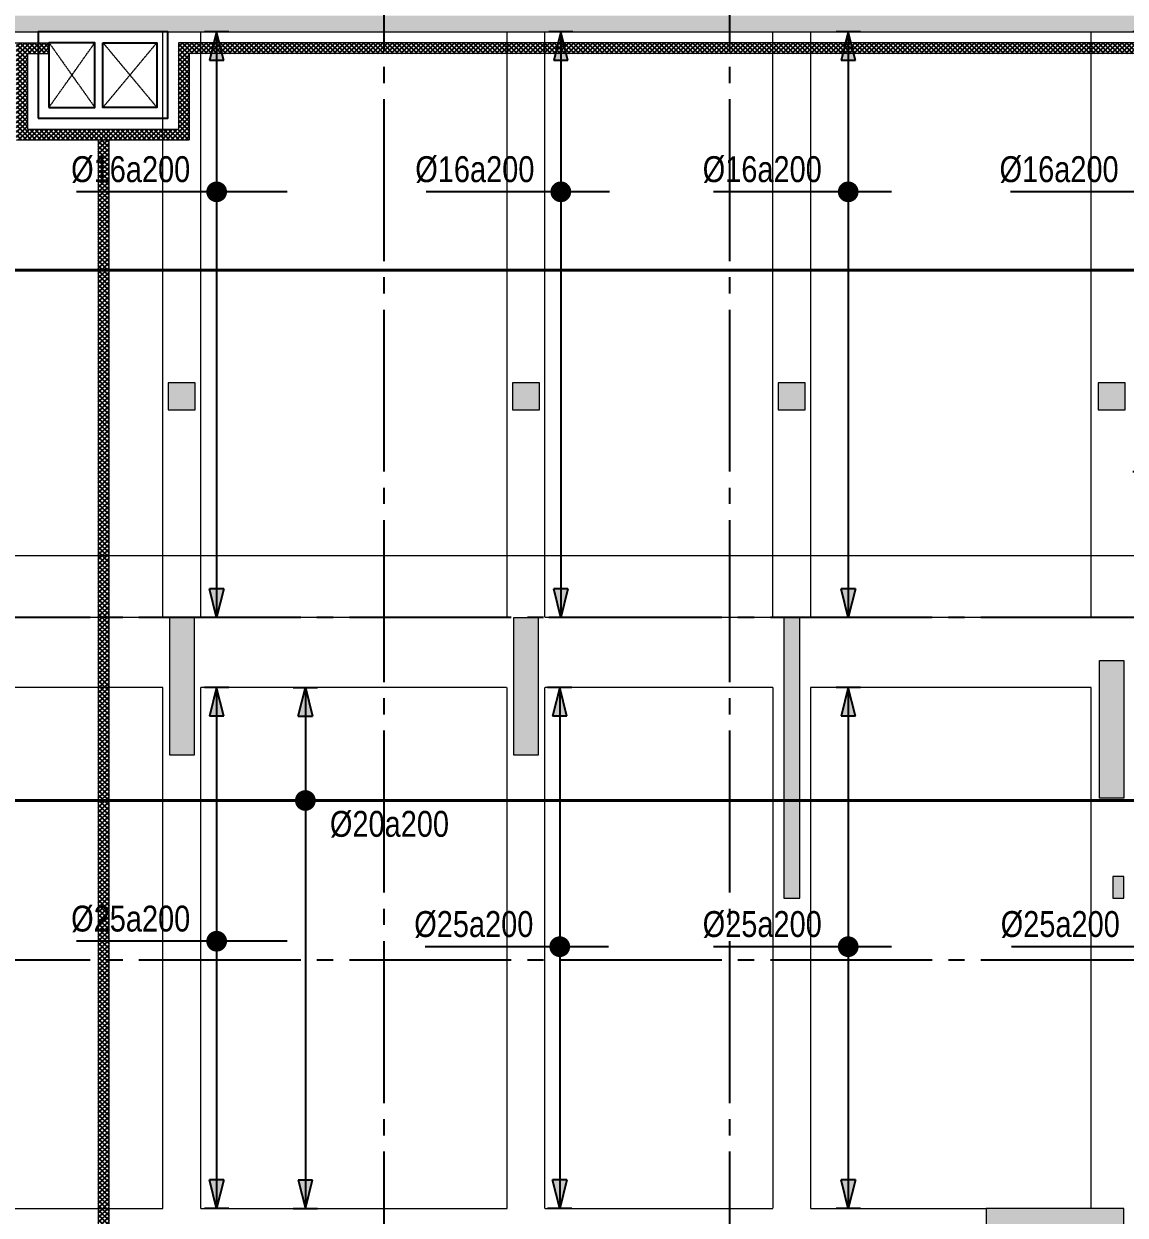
# Model space of a CAD drawing. Header units: millimetres. Extents: x -3819597 to -2591384, y 582389 to 820195.
# Drawn here: x -3717024 to -3696618, y 751156 to 773231 of the extents above; entities that cross this region are included whole.
import ezdxf
from ezdxf.enums import TextEntityAlignment as Align

# ---------------------------------------------------------------- set-up
doc = ezdxf.new("R2010")
doc.units = ezdxf.units.MM
doc.header["$MEASUREMENT"] = 0
for name, pattern in [('CENTER', [2, 1.25, -0.25, 0.25, -0.25]), ('CHG_XX_Damsan_Ham 2$0$CHG_XX_Damsan_Ham 2$0$HIDDEN', [0.375, 0.25, -0.125]), ('CHG_XX_Luoi truc$0$MB_Luoi truc$0$Center101', [13, 10, -1, 1, -1]), ('HIDDEN', [0.375, 0.25, -0.125])]:
    doc.linetypes.add(name, pattern=pattern)
doc.layers.get('Defpoints').update_dxf_attribs({"color": 10, "lineweight": 0})
for name, color, linetype in [('02HN. TEXT B', 1, 'Continuous'), ('08HN. SSS X', 6, 'Continuous'), ('12HN. GRID', 1, 'CENTER'), ('CHG_XX_Damsan_Ham 2$0$CHG_XX_Damsan_Ham 2$0$MEP-00-GENERAL-35', 2, 'Continuous'), ('CHG_XX_Luoi truc$0$Grid', 34, 'Continuous'), ('CHG_XX_Luoi truc$0$Grid Line', 8, 'CHG_XX_Luoi truc$0$MB_Luoi truc$0$Center101'), ('dim', 51, 'Continuous')]:
    doc.layers.add(name, color=color, linetype=linetype)
for name, color, linetype, lineweight, plot in [('CHG_XX_Cot_Ham 2$0$NS-Column-H2', 90, 'Continuous', 13, False), ('CHG_XX_Cot_Ham 2$0$NS-Column-H2 @ 1', 90, 'Continuous', 13, False), ('CHG_XX_Cot_Ham 2$0$NS-Column-H2 @ 150', 90, 'Continuous', 13, False)]:
    doc.layers.add(name, color=color, linetype=linetype, lineweight=lineweight, plot=plot)
for name, color, linetype, lineweight in [('CHG_XX_Cot_Ham 2$0$NS-Pier-H2', 150, 'Continuous', 13), ('CHG_XX_Cot_Ham 2$0$NS-Pier-H2 @ 1', 150, 'Continuous', 13), ('CHG_XX_Cot_Ham 2$0$NS-Pier-H2 @ 150', 150, 'Continuous', 13), ("CHG_XX_Damsan_Ham 2$0$CHG_XX_Damsan_Ham 2$0$'S_General_Hidden_1 Thin", 1, 'CHG_XX_Damsan_Ham 2$0$CHG_XX_Damsan_Ham 2$0$HIDDEN', 18), ('CHG_XX_Damsan_Ham 2$0$CHG_XX_Damsan_Ham 2$0$CHG_XX_Damsan_Ham 2$0$Start net bao', 3, 'Continuous', 18), ('CHG_XX_Damsan_Ham 2$0$CHG_XX_Damsan_Ham 2$0$DBAO', 3, 'Continuous', 13), ('CHG_XX_Damsan_Ham 2$0$CHG_XX_Damsan_Ham 2$0$DMo', 9, 'CHG_XX_Damsan_Ham 2$0$CHG_XX_Damsan_Ham 2$0$HIDDEN', 9), ('CHG_XX_Damsan_Ham 2$0$CHG_XX_Damsan_Ham 2$0$DTE-MEP-H-SLAB TEXT', 3, 'Continuous', 0), ('CHG_XX_Damsan_Ham 2$0$CHG_XX_Damsan_Ham 2$0$mach ngung thi cong', 6, 'Continuous', 13), ('CHG_XX_Damsan_Ham 2$0$CHG_XX_Damsan_Ham 2$0$Start hatch', 8, 'Continuous', 25), ('CHG_XX_Damsan_Ham 2$0$CHG_XX_Damsan_Ham 2$0$Start net bao', 3, 'Continuous', 18), ('CHG_XX_Damsan_Ham 2$0$HATCH', 57, 'Continuous', 9), ('CHG_XX_Damsan_Ham 2$0$mach ngung thi cong', 6, 'Continuous', 13), ('thep chay suot', 5, 'HIDDEN', 40)]:
    doc.layers.add(name, color=color, linetype=linetype, lineweight=lineweight)
doc.styles.add('[HN042014]STYLE', font='arial.ttf', dxfattribs={"width": 0.8})
doc.styles.add('CHG_XX_Luoi truc$0$MB_Luoi truc$0$Grid A-F$0$VNI-HelveCB', font='VHELVCB_0.TTF')

# ---------------------------------------------------------------- blocks, each defined once
blk = doc.blocks.new('*U553')
at = {"layer": '12HN. GRID', "linetype": 'Continuous'}
h = blk.add_hatch(color=256, dxfattribs=at)
h.dxf.hatch_style = 1
h.paths.add_polyline_path([(-44, 811.7), (44, 811.7), (0, 987.7)])
h = blk.add_hatch(color=256, dxfattribs=at)
h.dxf.hatch_style = 1
h.paths.add_polyline_path([(0, -2629), (44, -2453), (-44, -2453)])
at = {"layer": '08HN. SSS X', "linetype": 'ByBlock', "ltscale": 10}
for p, q in [((-301.2, 0), (831.9, 0)), ((-301.2, 0), (-301.2, 0)), ((831.9, 0), (831.9, 0))]:
    blk.add_line(p, q, dxfattribs=at)
at = {"layer": '12HN. GRID', "linetype": 'Continuous'}
for p, q in [((-75, 987.7), (75, 987.7)), ((-44, 811.7), (0, 987.7)), ((0, 987.7), (0, -2629)), ((0, 987.7), (44, 811.7)), ((-44, 811.7), (44, 811.7)), ((-44, -2453), (44, -2453)), ((-44, -2453), (0, -2629)), ((0, -2629), (44, -2453)), ((-75, -2629), (75, -2629))]:
    blk.add_line(p, q, dxfattribs=at)
at = {"layer": '12HN. GRID', "linetype": 'Continuous', "const_width": 64, "flags": 128}
blk.add_lwpolyline([(-32, 0, 1), (32, 0, 1)], format="xyb", close=True, dxfattribs=at)
at = {"layer": '02HN. TEXT B', "linetype": 'ByBlock', "style": '[HN042014]STYLE', "width": 0.8, "flags": 8}
blk.add_attdef('0', text='', height=160, dxfattribs=at).set_placement((1102.5, 160), align=Align.MIDDLE_CENTER)
blk.add_attdef('1', text='', height=160, dxfattribs=at).set_placement((164.4, 140), align=Align.MIDDLE_LEFT)
at = {"layer": 'Defpoints', "color": 9, "linetype": 'ByBlock', "style": '[HN042014]STYLE', "width": 0.8, "flags": 9}
for tag, p in [('2', (3130.1, 9127.5)), ('3', (3130.1, 8722.7)), ('4', (3130.1, 8317.9)), ('5', (3130.1, 7927.5))]:
    blk.add_attdef(tag, text='', height=250, dxfattribs=at).set_placement(p, align=Align.MIDDLE_CENTER)
blk = doc.blocks.new('*U555')
at = {"layer": '12HN. GRID', "linetype": 'Continuous'}
h = blk.add_hatch(color=256, dxfattribs=at)
h.dxf.hatch_style = 1
h.paths.add_polyline_path([(-44, 811.7), (44, 811.7), (0, 987.7)])
h = blk.add_hatch(color=256, dxfattribs=at)
h.dxf.hatch_style = 1
h.paths.add_polyline_path([(0, -1729), (44, -1553), (-44, -1553)])
at = {"layer": '08HN. SSS X', "linetype": 'ByBlock', "ltscale": 10}
for p, q in [((-834.6, 0), (831.9, 0)), ((-834.6, 0), (-834.6, 0)), ((831.9, 0), (831.9, 0))]:
    blk.add_line(p, q, dxfattribs=at)
at = {"layer": '12HN. GRID', "linetype": 'Continuous'}
for p, q in [((-75, 987.7), (75, 987.7)), ((-44, 811.7), (0, 987.7)), ((0, 987.7), (0, -1729)), ((0, 987.7), (44, 811.7)), ((-44, 811.7), (44, 811.7)), ((-44, -1553), (44, -1553)), ((-44, -1553), (0, -1729)), ((0, -1729), (44, -1553)), ((-75, -1729), (75, -1729))]:
    blk.add_line(p, q, dxfattribs=at)
at = {"layer": '12HN. GRID', "linetype": 'Continuous', "const_width": 64, "flags": 128}
blk.add_lwpolyline([(-32, 0, 1), (32, 0, 1)], format="xyb", close=True, dxfattribs=at)
at = {"layer": '02HN. TEXT B', "linetype": 'ByBlock', "style": '[HN042014]STYLE', "width": 0.8, "flags": 8}
blk.add_attdef('0', text='', height=160, dxfattribs=at).set_placement((1102.5, 160), align=Align.MIDDLE_CENTER)
blk.add_attdef('1', text='', height=160, dxfattribs=at).set_placement((164.4, 140), align=Align.MIDDLE_LEFT)
at = {"layer": 'Defpoints', "color": 9, "linetype": 'ByBlock', "style": '[HN042014]STYLE', "width": 0.8, "flags": 9}
for tag, p in [('2', (3130.1, 9127.5)), ('3', (3130.1, 8722.7)), ('4', (3130.1, 8317.9)), ('5', (3130.1, 7927.5))]:
    blk.add_attdef(tag, text='', height=250, dxfattribs=at).set_placement(p, align=Align.MIDDLE_CENTER)
blk = doc.blocks.new('*U552')
at = {"layer": '12HN. GRID', "linetype": 'Continuous'}
h = blk.add_hatch(color=256, dxfattribs=at)
h.dxf.hatch_style = 1
h.paths.add_polyline_path([(-44, 811.7), (44, 811.7), (0, 987.7)])
h = blk.add_hatch(color=256, dxfattribs=at)
h.dxf.hatch_style = 1
h.paths.add_polyline_path([(0, -2629), (44, -2453), (-44, -2453)])
at = {"layer": '08HN. SSS X', "linetype": 'ByBlock', "ltscale": 10}
for p, q in [((-434.6, 0), (865.2, 0)), ((-434.6, 0), (-434.6, 0)), ((865.2, 0), (865.2, 0))]:
    blk.add_line(p, q, dxfattribs=at)
at = {"layer": '12HN. GRID', "linetype": 'Continuous'}
for p, q in [((-75, 987.7), (75, 987.7)), ((-44, 811.7), (0, 987.7)), ((0, 987.7), (0, -2629)), ((0, 987.7), (44, 811.7)), ((-44, 811.7), (44, 811.7)), ((-44, -2453), (44, -2453)), ((-44, -2453), (0, -2629)), ((0, -2629), (44, -2453)), ((-75, -2629), (75, -2629))]:
    blk.add_line(p, q, dxfattribs=at)
at = {"layer": '12HN. GRID', "linetype": 'Continuous', "const_width": 64, "flags": 128}
blk.add_lwpolyline([(-32, 0, 1), (32, 0, 1)], format="xyb", close=True, dxfattribs=at)
at = {"layer": '02HN. TEXT B', "linetype": 'ByBlock', "style": '[HN042014]STYLE', "width": 0.8, "flags": 8}
blk.add_attdef('0', text='', height=160, dxfattribs=at).set_placement((1102.5, 160), align=Align.MIDDLE_CENTER)
blk.add_attdef('1', text='', height=160, dxfattribs=at).set_placement((164.4, 140), align=Align.MIDDLE_LEFT)
at = {"layer": 'Defpoints', "color": 9, "linetype": 'ByBlock', "style": '[HN042014]STYLE', "width": 0.8, "flags": 9}
for tag, p in [('2', (3130.1, 9127.5)), ('3', (3130.1, 8722.7)), ('4', (3130.1, 8317.9)), ('5', (3130.1, 7927.5))]:
    blk.add_attdef(tag, text='', height=250, dxfattribs=at).set_placement(p, align=Align.MIDDLE_CENTER)
blk = doc.blocks.new('*U554')
at = {"layer": '12HN. GRID', "linetype": 'Continuous'}
h = blk.add_hatch(color=256, dxfattribs=at)
h.dxf.hatch_style = 1
h.paths.add_polyline_path([(-44, 811.7), (44, 811.7), (0, 987.7)])
h = blk.add_hatch(color=256, dxfattribs=at)
h.dxf.hatch_style = 1
h.paths.add_polyline_path([(0, -2629), (44, -2453), (-44, -2453)])
at = {"layer": '08HN. SSS X', "linetype": 'ByBlock', "ltscale": 10}
for p, q in [((-267.9, 0), (831.9, 0)), ((-267.9, 0), (-267.9, 0)), ((831.9, 0), (831.9, 0))]:
    blk.add_line(p, q, dxfattribs=at)
at = {"layer": '12HN. GRID', "linetype": 'Continuous'}
for p, q in [((-75, 987.7), (75, 987.7)), ((-44, 811.7), (0, 987.7)), ((0, 987.7), (0, -2629)), ((0, 987.7), (44, 811.7)), ((-44, 811.7), (44, 811.7)), ((-44, -2453), (44, -2453)), ((-44, -2453), (0, -2629)), ((0, -2629), (44, -2453)), ((-75, -2629), (75, -2629))]:
    blk.add_line(p, q, dxfattribs=at)
at = {"layer": '12HN. GRID', "linetype": 'Continuous', "const_width": 64, "flags": 128}
blk.add_lwpolyline([(-32, 0, 1), (32, 0, 1)], format="xyb", close=True, dxfattribs=at)
at = {"layer": '02HN. TEXT B', "linetype": 'ByBlock', "style": '[HN042014]STYLE', "width": 0.8, "flags": 8}
blk.add_attdef('0', text='', height=160, dxfattribs=at).set_placement((1102.5, 160), align=Align.MIDDLE_CENTER)
blk.add_attdef('1', text='', height=160, dxfattribs=at).set_placement((164.4, 140), align=Align.MIDDLE_LEFT)
at = {"layer": 'Defpoints', "color": 9, "linetype": 'ByBlock', "style": '[HN042014]STYLE', "width": 0.8, "flags": 9}
for tag, p in [('2', (3130.1, 9127.5)), ('3', (3130.1, 8722.7)), ('4', (3130.1, 8317.9)), ('5', (3130.1, 7927.5))]:
    blk.add_attdef(tag, text='', height=250, dxfattribs=at).set_placement(p, align=Align.MIDDLE_CENTER)
blk = doc.blocks.new('*U703')
at = {"layer": 'thep chay suot', "linetype": 'HIDDEN', "ltscale": 10}
blk.add_line((-27726.7, 0), (10959.2, 0), dxfattribs=at)
at = {"layer": '02HN. TEXT B', "linetype": 'ByBlock', "style": '[HN042014]STYLE', "width": 0.8, "flags": 8}
blk.add_attdef('0', text='', height=160, dxfattribs=at).set_placement((-351.3, 260), align=Align.MIDDLE_CENTER)
blk.add_attdef('1', text='', height=160, dxfattribs=at).set_placement((151.8, 180), align=Align.MIDDLE_LEFT)
at = {"layer": 'Defpoints', "color": 9, "linetype": 'ByBlock', "style": '[HN042014]STYLE', "width": 0.8, "flags": 9}
for tag, p in [('2', (-12351, -1000)), ('3', (-12351, -1404.8)), ('4', (-12351, -1809.5)), ('5', (-12351, -2200))]:
    blk.add_attdef(tag, text='', height=250, dxfattribs=at).set_placement(p, align=Align.MIDDLE_CENTER)
blk = doc.blocks.new('*U704')
at = {"layer": '12HN. GRID', "linetype": 'Continuous'}
h = blk.add_hatch(color=256, dxfattribs=at)
h.dxf.hatch_style = 1
h.paths.add_polyline_path([(-44, 521.2), (44, 521.2), (0, 697.2)])
h = blk.add_hatch(color=256, dxfattribs=at)
h.dxf.hatch_style = 1
h.paths.add_polyline_path([(0, -2519.6), (44, -2343.6), (-44, -2343.6)])
for p, q in [((-75, 697.2), (75, 697.2)), ((-44, 521.2), (0, 697.2)), ((0, 697.2), (0, -2519.6)), ((0, 697.2), (44, 521.2)), ((-44, 521.2), (44, 521.2)), ((-44, -2343.6), (44, -2343.6)), ((-44, -2343.6), (0, -2519.6)), ((0, -2519.6), (44, -2343.6)), ((-75, -2519.6), (75, -2519.6))]:
    blk.add_line(p, q, dxfattribs=at)
at = {"layer": '12HN. GRID', "linetype": 'Continuous', "const_width": 64, "flags": 128}
blk.add_lwpolyline([(-32, 0, 1), (32, 0, 1)], format="xyb", close=True, dxfattribs=at)
at = {"layer": 'thep chay suot', "linetype": 'HIDDEN', "ltscale": 10}
blk.add_line((-15835.8, 0), (23090.8, 0), dxfattribs=at)
at = {"layer": '02HN. TEXT B', "linetype": 'ByBlock', "style": '[HN042014]STYLE', "width": 0.8, "flags": 8}
blk.add_attdef('0', text='', height=160, dxfattribs=at).set_placement((-351.3, 260), align=Align.MIDDLE_CENTER)
blk.add_attdef('1', text='', height=160, dxfattribs=at).set_placement((151.8, -144.2), align=Align.MIDDLE_LEFT)
at = {"layer": 'Defpoints', "color": 9, "linetype": 'ByBlock', "style": '[HN042014]STYLE', "width": 0.8, "flags": 9}
for tag, p in [('2', (-479.5, -185.6)), ('3', (-479.5, -590.3)), ('4', (-479.5, -995.1)), ('5', (-479.5, -1385.6))]:
    blk.add_attdef(tag, text='', height=250, dxfattribs=at).set_placement(p, align=Align.MIDDLE_CENTER)
blk = doc.blocks.new('*U573')
at = {"layer": '12HN. GRID', "linetype": 'Continuous'}
h = blk.add_hatch(color=256, dxfattribs=at)
h.dxf.hatch_style = 1
h.paths.add_polyline_path([(-44, 1390.4), (44, 1390.4), (0, 1566.4)])
h = blk.add_hatch(color=256, dxfattribs=at)
h.dxf.hatch_style = 1
h.paths.add_polyline_path([(0, -1650.2), (44, -1474.2), (-44, -1474.2)])
at = {"layer": '08HN. SSS X', "linetype": 'ByBlock', "ltscale": 10}
for p, q in [((-434.6, 0), (865.2, 0)), ((-434.6, 0), (-434.6, 0)), ((865.2, 0), (865.2, 0))]:
    blk.add_line(p, q, dxfattribs=at)
at = {"layer": '12HN. GRID', "linetype": 'Continuous'}
for p, q in [((-75, 1566.4), (75, 1566.4)), ((-44, 1390.4), (0, 1566.4)), ((0, 1566.4), (0, -1650.2)), ((0, 1566.4), (44, 1390.4)), ((-44, 1390.4), (44, 1390.4)), ((-44, -1474.2), (44, -1474.2)), ((-44, -1474.2), (0, -1650.2)), ((0, -1650.2), (44, -1474.2)), ((-75, -1650.2), (75, -1650.2))]:
    blk.add_line(p, q, dxfattribs=at)
at = {"layer": '12HN. GRID', "linetype": 'Continuous', "const_width": 64, "flags": 128}
blk.add_lwpolyline([(-32, 0, 1), (32, 0, 1)], format="xyb", close=True, dxfattribs=at)
at = {"layer": '02HN. TEXT B', "linetype": 'ByBlock', "style": '[HN042014]STYLE', "width": 0.8, "flags": 8}
blk.add_attdef('0', text='', height=160, dxfattribs=at).set_placement((1102.5, 160), align=Align.MIDDLE_CENTER)
blk.add_attdef('1', text='', height=160, dxfattribs=at).set_placement((164.4, 140), align=Align.MIDDLE_LEFT)
at = {"layer": 'Defpoints', "color": 9, "linetype": 'ByBlock', "style": '[HN042014]STYLE', "width": 0.8, "flags": 9}
for tag, p in [('2', (3130.1, 9127.5)), ('3', (3130.1, 8722.7)), ('4', (3130.1, 8317.9)), ('5', (3130.1, 7927.5))]:
    blk.add_attdef(tag, text='', height=250, dxfattribs=at).set_placement(p, align=Align.MIDDLE_CENTER)
blk = doc.blocks.new('*U672')
at = {"layer": '12HN. GRID', "linetype": 'Continuous'}
h = blk.add_hatch(color=256, dxfattribs=at)
h.dxf.hatch_style = 1
h.paths.add_polyline_path([(-44, 2320.1), (44, 2320.1), (0, 2496.1)])
h = blk.add_hatch(color=256, dxfattribs=at)
h.dxf.hatch_style = 1
h.paths.add_polyline_path([(0, -1824.8), (44, -1648.8), (-44, -1648.8)])
at = {"layer": '08HN. SSS X', "linetype": 'ByBlock', "ltscale": 10}
for p, q in [((-834.6, 0), (831.9, 0)), ((-834.6, 0), (-834.6, 0)), ((831.9, 0), (831.9, 0))]:
    blk.add_line(p, q, dxfattribs=at)
at = {"layer": '12HN. GRID', "linetype": 'Continuous'}
for p, q in [((-75, 2496.1), (75, 2496.1)), ((-44, 2320.1), (0, 2496.1)), ((0, 2496.1), (0, -1824.8)), ((0, 2496.1), (44, 2320.1)), ((-44, 2320.1), (44, 2320.1)), ((-44, -1648.8), (44, -1648.8)), ((-44, -1648.8), (0, -1824.8)), ((0, -1824.8), (44, -1648.8)), ((-75, -1824.8), (75, -1824.8))]:
    blk.add_line(p, q, dxfattribs=at)
at = {"layer": '12HN. GRID', "linetype": 'Continuous', "const_width": 64, "flags": 128}
blk.add_lwpolyline([(-32, 0, 1), (32, 0, 1)], format="xyb", close=True, dxfattribs=at)
at = {"layer": '02HN. TEXT B', "linetype": 'ByBlock', "style": '[HN042014]STYLE', "width": 0.8, "flags": 8}
blk.add_attdef('0', text='', height=160, dxfattribs=at).set_placement((1102.5, 160), align=Align.MIDDLE_CENTER)
blk.add_attdef('1', text='', height=160, dxfattribs=at).set_placement((164.4, 140), align=Align.MIDDLE_LEFT)
at = {"layer": 'Defpoints', "color": 9, "linetype": 'ByBlock', "style": '[HN042014]STYLE', "width": 0.8, "flags": 9}
for tag, p in [('2', (3130.1, 8819.6)), ('3', (3130.1, 8414.9)), ('4', (3130.1, 8010.1)), ('5', (3130.1, 7619.6))]:
    blk.add_attdef(tag, text='', height=250, dxfattribs=at).set_placement(p, align=Align.MIDDLE_CENTER)
blk = doc.blocks.new('*U673')
at = {"layer": '12HN. GRID', "linetype": 'Continuous'}
h = blk.add_hatch(color=256, dxfattribs=at)
h.dxf.hatch_style = 1
h.paths.add_polyline_path([(-44, 1424.2), (44, 1424.2), (0, 1600.2)])
h = blk.add_hatch(color=256, dxfattribs=at)
h.dxf.hatch_style = 1
h.paths.add_polyline_path([(0, -1616.5), (44, -1440.5), (-44, -1440.5)])
at = {"layer": '08HN. SSS X', "linetype": 'ByBlock', "ltscale": 10}
for p, q in [((-267.9, 0), (831.9, 0)), ((-267.9, 0), (-267.9, 0)), ((831.9, 0), (831.9, 0))]:
    blk.add_line(p, q, dxfattribs=at)
at = {"layer": '12HN. GRID', "linetype": 'Continuous'}
for p, q in [((-75, 1600.2), (75, 1600.2)), ((-44, 1424.2), (0, 1600.2)), ((0, 1600.2), (0, -1616.5)), ((0, 1600.2), (44, 1424.2)), ((-44, 1424.2), (44, 1424.2)), ((-44, -1440.5), (44, -1440.5)), ((-44, -1440.5), (0, -1616.5)), ((0, -1616.5), (44, -1440.5)), ((-75, -1616.5), (75, -1616.5))]:
    blk.add_line(p, q, dxfattribs=at)
at = {"layer": '12HN. GRID', "linetype": 'Continuous', "const_width": 64, "flags": 128}
blk.add_lwpolyline([(-32, 0, 1), (32, 0, 1)], format="xyb", close=True, dxfattribs=at)
at = {"layer": '02HN. TEXT B', "linetype": 'ByBlock', "style": '[HN042014]STYLE', "width": 0.8, "flags": 8}
blk.add_attdef('0', text='', height=160, dxfattribs=at).set_placement((1102.5, 160), align=Align.MIDDLE_CENTER)
blk.add_attdef('1', text='', height=160, dxfattribs=at).set_placement((164.4, 140), align=Align.MIDDLE_LEFT)
at = {"layer": 'Defpoints', "color": 9, "linetype": 'ByBlock', "style": '[HN042014]STYLE', "width": 0.8, "flags": 9}
for tag, p in [('2', (3130.1, 8841.6)), ('3', (3130.1, 8436.8)), ('4', (3130.1, 8032.1)), ('5', (3130.1, 7641.6))]:
    blk.add_attdef(tag, text='', height=250, dxfattribs=at).set_placement(p, align=Align.MIDDLE_CENTER)
blk = doc.blocks.new('*U674')
at = {"layer": '12HN. GRID', "linetype": 'Continuous'}
h = blk.add_hatch(color=256, dxfattribs=at)
h.dxf.hatch_style = 1
h.paths.add_polyline_path([(-44, 1424.2), (44, 1424.2), (0, 1600.2)])
h = blk.add_hatch(color=256, dxfattribs=at)
h.dxf.hatch_style = 1
h.paths.add_polyline_path([(0, -1616.5), (44, -1440.5), (-44, -1440.5)])
at = {"layer": '08HN. SSS X', "linetype": 'ByBlock', "ltscale": 10}
for p, q in [((-301.2, 0), (831.9, 0)), ((-301.2, 0), (-301.2, 0)), ((831.9, 0), (831.9, 0))]:
    blk.add_line(p, q, dxfattribs=at)
at = {"layer": '12HN. GRID', "linetype": 'Continuous'}
for p, q in [((-75, 1600.2), (75, 1600.2)), ((-44, 1424.2), (0, 1600.2)), ((0, 1600.2), (0, -1616.5)), ((0, 1600.2), (44, 1424.2)), ((-44, 1424.2), (44, 1424.2)), ((-44, -1440.5), (44, -1440.5)), ((-44, -1440.5), (0, -1616.5)), ((0, -1616.5), (44, -1440.5)), ((-75, -1616.5), (75, -1616.5))]:
    blk.add_line(p, q, dxfattribs=at)
at = {"layer": '12HN. GRID', "linetype": 'Continuous', "const_width": 64, "flags": 128}
blk.add_lwpolyline([(-32, 0, 1), (32, 0, 1)], format="xyb", close=True, dxfattribs=at)
at = {"layer": '02HN. TEXT B', "linetype": 'ByBlock', "style": '[HN042014]STYLE', "width": 0.8, "flags": 8}
blk.add_attdef('0', text='', height=160, dxfattribs=at).set_placement((1102.5, 160), align=Align.MIDDLE_CENTER)
blk.add_attdef('1', text='', height=160, dxfattribs=at).set_placement((164.4, 140), align=Align.MIDDLE_LEFT)
at = {"layer": 'Defpoints', "color": 9, "linetype": 'ByBlock', "style": '[HN042014]STYLE', "width": 0.8, "flags": 9}
for tag, p in [('2', (3130.1, 9741.8)), ('3', (3130.1, 9337.1)), ('4', (3130.1, 8932.3)), ('5', (3130.1, 8541.8))]:
    blk.add_attdef(tag, text='', height=250, dxfattribs=at).set_placement(p, align=Align.MIDDLE_CENTER)
blk = doc.blocks.new('*U1035')
at = {"layer": 'CHG_XX_Cot_Ham 2$0$NS-Pier-H2 @ 1'}
h = blk.add_hatch(color=256, dxfattribs=at)
h.dxf.hatch_style = 1
h.paths.add_polyline_path([(450, 0), (0, 0), (0, -2550), (450, -2550)])
at = {"layer": 'CHG_XX_Cot_Ham 2$0$NS-Pier-H2 @ 150'}
h = blk.add_hatch(color=256, dxfattribs=at)
h.dxf.hatch_style = 1
h.paths.add_polyline_path([(450, 0), (0, 0), (0, -2550), (450, -2550)])
blk = doc.blocks.new('CHG_XX_Cot_Ham 2$0$Block A_C450x2250')
at = {"layer": 'CHG_XX_Cot_Ham 2$0$NS-Pier-H2'}
blk.add_lwpolyline([(450, -2550), (0, -2550), (0, 0), (450, 0)], close=True, dxfattribs=at)
blk.add_blockref('*U1035', (0, 0), dxfattribs=at)
blk = doc.blocks.new('*U1037')
at = {"layer": 'CHG_XX_Cot_Ham 2$0$NS-Column-H2 @ 1'}
h = blk.add_hatch(color=256, dxfattribs=at)
h.dxf.hatch_style = 1
h.paths.add_polyline_path([(-250, -250), (-250, 250), (250, 250), (250, -250)])
at = {"layer": 'CHG_XX_Cot_Ham 2$0$NS-Column-H2 @ 150'}
h = blk.add_hatch(color=256, dxfattribs=at)
h.dxf.hatch_style = 1
h.paths.add_polyline_path([(-250, -250), (-250, 250), (250, 250), (250, -250)])
blk = doc.blocks.new('CHG_XX_Cot_Ham 2$0$500x500')
at = {"layer": 'CHG_XX_Cot_Ham 2$0$NS-Column-H2'}
blk.add_lwpolyline([(250, -250), (250, 250), (-250, 250), (-250, -250)], close=True, dxfattribs=at)
blk.add_blockref('*U1037', (0, 0), dxfattribs=at)
blk = doc.blocks.new('*U1029')
at = {"layer": 'CHG_XX_Luoi truc$0$Grid Line'}
blk.add_line((0, 0), (0, 608), dxfattribs=at)
at = {"layer": 'CHG_XX_Luoi truc$0$Grid', "lineweight": -2, "style": 'CHG_XX_Luoi truc$0$MB_Luoi truc$0$Grid A-F$0$VNI-HelveCB'}
for tag, p in [('GRIDSUB', (0, 617)), ('GRID', (0, -9))]:
    blk.add_attdef(tag, text='', height=5, dxfattribs=at).set_placement(p, align=Align.MIDDLE)
blk = doc.blocks.new('*U1031')
at = {"layer": 'CHG_XX_Luoi truc$0$Grid Line'}
blk.add_line((0, 0), (0, 438), dxfattribs=at)
at = {"layer": 'CHG_XX_Luoi truc$0$Grid', "lineweight": -2, "style": 'CHG_XX_Luoi truc$0$MB_Luoi truc$0$Grid A-F$0$VNI-HelveCB'}
for tag, p in [('GRIDSUB', (0, 447)), ('GRID', (0, -9))]:
    blk.add_attdef(tag, text='', height=5, dxfattribs=at).set_placement(p, align=Align.MIDDLE)
blk = doc.blocks.new('CHG_XX_Luoi truc')
at = {"layer": 'CHG_XX_Luoi truc$0$Grid', "xscale": 300, "yscale": 300, "zscale": 300}
for p in [(38150, -12747), (44550, -12747)]:
    blk.add_blockref('*U1029', p, dxfattribs=at)
at = {"layer": 'CHG_XX_Luoi truc$0$Grid', "xscale": 300.0000000000013, "yscale": 300.0000000000013, "zscale": 300.0000000000013, "rotation": 90}
for p in [(110703, 152250), (110703, 145900)]:
    blk.add_blockref('*U1031', p, dxfattribs=at)
blk = doc.blocks.new('CHG_XX_Cot_Ham 2')
at = {"layer": 'CHG_XX_Cot_Ham 2$0$NS-Column-H2'}
h = blk.add_hatch(color=256, dxfattribs=at)
h.dxf.hatch_style = 1
h.paths.add_polyline_path([(51650, 147050), (51850, 147050), (51850, 147450), (51650, 147450)])
at = {"layer": 'CHG_XX_Cot_Ham 2$0$NS-Pier-H2'}
h = blk.add_hatch(color=256, dxfattribs=at)
h.dxf.hatch_style = 1
h.paths.add_polyline_path([(99639.2, 163400), (-10900, 163400), (-10900, 85450), (-300, 85450), (-300, 84050), (32350, 84050), (32350, -9000), (103575.5, -9000), (106050, -6022), (106050, 158254.3)])
h.paths.add_polyline_path([(99533.7, 163100), (105750, 158110.4), (105750, 90450), (105650, 90450), (105750, 90450), (105750, 13850), (105750, 13722.3), (105750, -5913.6), (103434.7, -8700), (93599.8, -8700), (93299.8, -8700), (32650, -8700), (32650, 84350), (0, 84350), (0, 85750), (-10600, 85750), (-10600, 163100), (93600, 163100)], flags=16)
h = blk.add_hatch(color=256, dxfattribs=at)
h.dxf.hatch_style = 1
h.paths.add_polyline_path([(45850, 152250), (45550, 152250), (45550, 147050), (45850, 147050)])
at = {"layer": 'CHG_XX_Cot_Ham 2$0$NS-Column-H2'}
blk.add_lwpolyline([(51650, 147050), (51850, 147050), (51850, 147450), (51650, 147450)], close=True, dxfattribs=at)
at = {"layer": 'CHG_XX_Cot_Ham 2$0$NS-Pier-H2'}
blk.add_line((-10600, 163100), (99533.7, 163100), dxfattribs=at)
blk.add_lwpolyline([(45850, 152250), (45550, 152250), (45550, 147050), (45850, 147050)], close=True, dxfattribs=at)
at = {"layer": 'CHG_XX_Cot_Ham 2$0$NS-Column-H2'}
for p in [(34398, 156350), (40775, 156350), (45700, 156350), (51625, 156350)]:
    blk.add_blockref('CHG_XX_Cot_Ham 2$0$500x500', p, dxfattribs=at)
at = {"layer": 'CHG_XX_Cot_Ham 2$0$NS-Pier-H2'}
for name, p in [('CHG_XX_Luoi truc', (0, 0)), ('CHG_XX_Cot_Ham 2$0$Block A_C450x2250', (34175, 152250)), ('CHG_XX_Cot_Ham 2$0$Block A_C450x2250', (40550, 152250)), ('CHG_XX_Cot_Ham 2$0$Block A_C450x2250', (51400, 151450))]:
    blk.add_blockref(name, p, dxfattribs=at)
at = {"layer": 'CHG_XX_Cot_Ham 2$0$NS-Pier-H2', "xscale": -1, "rotation": 90}
blk.add_blockref('CHG_XX_Cot_Ham 2$0$Block A_C450x2250', (49299.8, 141300), dxfattribs=at)
blk = doc.blocks.new('CHG_XX_Damsan_Ham 2$0$CHG_XX_Damsan_Ham 2$0$sdfsgdh')
at = {"layer": 'CHG_XX_Damsan_Ham 2$0$CHG_XX_Damsan_Ham 2$0$Start hatch', "ltscale": 0.5}
h = blk.add_hatch(dxfattribs=at)
h.set_pattern_fill('ANSI37', color=256, scale=500)
h.set_pattern_definition([(45, (273994.73, -7150), (-44.194174, 44.194174), []), (135, (273994.73, -7150), (-44.194174, -44.194174), [])])
h.paths.add_polyline_path([(102202, 2000), (75028, 2000), (75028, 400), (72228, 400), (72228, 1800), (72628, 1800), (72628, 2000), (45037, 2000), (45037, 400), (42237, 400), (42237, 1800), (42637, 1800), (42637, 2000), (42037, 2000), (42037, 1800), (42037, 200), (45237, 200), (45237, 1800), (72028, 1800), (72028, 200), (75228, 200), (75228, 1800), (102002, 1800), (102202, 1800)])
h = blk.add_hatch(dxfattribs=at)
h.set_pattern_fill('ANSI37', color=256, scale=500)
h.set_pattern_definition([(45, (170555.19, -8650), (-44.194174, 44.194174), []), (135, (170555.19, -8650), (-44.194174, -44.194174), [])])
h.paths.add_polyline_path([(43750, 200), (43550, 200), (43550, -38999), (43750, -38999)])
at = {"layer": 'CHG_XX_Damsan_Ham 2$0$CHG_XX_Damsan_Ham 2$0$DTE-MEP-H-SLAB TEXT', "color": 2, "ltscale": 0.5}
for p, q in [((1900, 2000), (42637, 2000)), ((42637, 1800), (42637, 2000)), ((72628, 2000), (45037, 2000)), ((45037, 2000), (45037, 400)), ((42237, 1800), (42637, 1800)), ((42237, 1800), (42237, 400)), ((72028, 1800), (45237, 1800)), ((45237, 1800), (45237, 200)), ((42237, 400), (45037, 400)), ((42037, 200), (45237, 200)), ((43550, 200), (43550, -74750)), ((43750, -74750), (43750, 200))]:
    blk.add_line(p, q, dxfattribs=at)
at = {"layer": 'CHG_XX_Damsan_Ham 2$0$CHG_XX_Damsan_Ham 2$0$MEP-00-GENERAL-35'}
for points in [[(42437, 600), (44837, 600), (44837, 2200), (42437, 2200)], [(42637, 800), (43487, 800), (43487, 2000), (42637, 2000)], [(43637, 2000), (44637, 2000), (44637, 800), (43637, 800)]]:
    blk.add_lwpolyline(points, close=True, dxfattribs=at)
blk = doc.blocks.new('CHG_XX_Damsan_Ham 2', base_point=(3089256, -609981))
at = {"layer": "CHG_XX_Damsan_Ham 2$0$CHG_XX_Damsan_Ham 2$0$'S_General_Hidden_1 Thin", "ltscale": 10}
for p, q in [((34048, 152250), (34048, 163100)), ((34748, 152250), (34748, 163100)), ((40425, 152250), (40425, 163100)), ((41125, 152250), (41125, 163100)), ((45350, 152250), (45350, 163100)), ((46050, 163100), (46050, 152250)), ((51250, 152250), (51250, 163100)), ((34048, 152250), (28375, 152250)), ((40421, 152250), (34748, 152250)), ((40421, 152250), (34748, 152250)), ((45350, 152250), (41125, 152250)), ((45425, 152250), (45425, 152250)), ((51250, 152250), (46050, 152250)), ((46125, 152250), (46125, 152250)), ((51250, 152250), (46125, 152250)), ((34048, 150950), (28375, 150950)), ((34048, 141300), (34048, 150950)), ((34748, 141300), (34748, 150950)), ((40421, 150950), (34748, 150950)), ((40425, 141300), (40425, 150950)), ((41125, 141300), (41125, 150950)), ((45350, 150950), (41125, 150950)), ((45350, 150950), (45350, 141300)), ((46050, 150950), (46050, 141300)), ((51250, 150950), (46050, 150950)), ((51250, 141300), (51250, 150950)), ((28375, 141300), (34048, 141300)), ((34748, 141300), (40425, 141300)), ((41125, 141300), (45350, 141300)), ((46050, 141300), (49300, 141300))]:
    blk.add_line(p, q, dxfattribs=at)
at = {"layer": 'CHG_XX_Damsan_Ham 2$0$CHG_XX_Damsan_Ham 2$0$CHG_XX_Damsan_Ham 2$0$Start net bao'}
blk.add_lwpolyline([(-10600, 85750), (-10600, 163100), (99534, 163100), (105750, 158106), (105750, 128050)], dxfattribs=at)
at = {"layer": 'CHG_XX_Damsan_Ham 2$0$CHG_XX_Damsan_Ham 2$0$DMo'}
for p, q in [((31937, 161700), (32787, 162900)), ((31937, 162900), (32787, 161700)), ((32937, 161700), (33937, 162900)), ((32937, 162900), (33937, 161700))]:
    blk.add_line(p, q, dxfattribs=at)
at = {"layer": 'CHG_XX_Damsan_Ham 2$0$CHG_XX_Damsan_Ham 2$0$mach ngung thi cong'}
blk.add_lwpolyline([(23700, 90148), (-100, 90150), (-100, 153400), (99650, 153400), (99650, 71950), (75851, 71950), (75851, 88800), (75851, 88800), (75851, 129600), (23700, 129600)], close=True, dxfattribs=at)
at = {"layer": 'CHG_XX_Damsan_Ham 2$0$CHG_XX_Damsan_Ham 2$0$Start net bao'}
blk.add_lwpolyline([(-10600, 85750), (-10600, 163100), (99534, 163100), (105750, 158106), (105750, 128050)], dxfattribs=at)
at = {"layer": 'CHG_XX_Damsan_Ham 2$0$mach ngung thi cong'}
blk.add_lwpolyline([(23900, 90148), (-100, 90150), (-100, 153400), (99650, 153400), (99650, 71950), (75549, 71950), (75549, 88800), (75549, 88800), (75549, 129500), (23900, 129500)], close=True, dxfattribs=at)
at = {"layer": 'CHG_XX_Damsan_Ham 2$0$CHG_XX_Damsan_Ham 2$0$DBAO'}
blk.add_blockref('CHG_XX_Cot_Ham 2', (0, 0), dxfattribs=at)
at = {"layer": 'CHG_XX_Damsan_Ham 2$0$CHG_XX_Damsan_Ham 2$0$DTE-MEP-H-SLAB TEXT'}
blk.add_blockref('CHG_XX_Damsan_Ham 2$0$CHG_XX_Damsan_Ham 2$0$sdfsgdh', (-10700, 160900), dxfattribs=at)
at = {"layer": 'CHG_XX_Damsan_Ham 2$0$HATCH'}
blk.add_blockref('CHG_XX_Cot_Ham 2', (0, 0), dxfattribs=at)

msp = doc.modelspace()

# ---------------------------------------------------------------- block references
at = {"layer": '08HN. SSS X', "linetype": 'Continuous'}
ref = msp.add_blockref('*U552', (-3713451.2, 770118), dxfattribs=dict(at, xscale=-3, yscale=3, zscale=3))
ref.add_attrib('1', '%%c16a200', dxfattribs={"layer": '02HN. TEXT B', "linetype": 'ByBlock', "height": 480, "style": '[HN042014]STYLE', "width": 0.8}).set_placement((-3716147.8, 770538), align=Align.MIDDLE_LEFT)
ref = msp.add_blockref('*U553', (-3707074.2, 770118), dxfattribs=dict(at, xscale=-3, yscale=3, zscale=3))
ref.add_attrib('1', '%%c16a200', dxfattribs={"layer": '02HN. TEXT B', "linetype": 'ByBlock', "height": 480, "style": '[HN042014]STYLE', "width": 0.8}).set_placement((-3709770.8, 770538), align=Align.MIDDLE_LEFT)
ref = msp.add_blockref('*U554', (-3701749.2, 770118), dxfattribs=dict(at, xscale=-3, yscale=3, zscale=3))
ref.add_attrib('1', '%%c16a200', dxfattribs={"layer": '02HN. TEXT B', "linetype": 'ByBlock', "height": 480, "style": '[HN042014]STYLE', "width": 0.8}).set_placement((-3704445.8, 770538), align=Align.MIDDLE_LEFT)
ref = msp.add_blockref('*U555', (-3696249.2, 770118), dxfattribs=dict(at, xscale=-3, yscale=3, zscale=3))
ref.add_attrib('1', '%%c16a200', dxfattribs={"layer": '02HN. TEXT B', "linetype": 'ByBlock', "height": 480, "style": '[HN042014]STYLE', "width": 0.8}).set_placement((-3698945.8, 770538), align=Align.MIDDLE_LEFT)
ref = msp.add_blockref('*U672', (-3696227.4, 756130.5), dxfattribs=dict(at, xscale=-3, yscale=3, zscale=3))
ref.add_attrib('1', '%%c25a200', dxfattribs={"layer": '02HN. TEXT B', "linetype": 'ByBlock', "height": 480, "style": '[HN042014]STYLE', "width": 0.8}).set_placement((-3698924, 756550.5), align=Align.MIDDLE_LEFT)
ref = msp.add_blockref('*U573', (-3713451.2, 756231.7), dxfattribs=dict(at, xscale=-3, yscale=3, zscale=3))
ref.add_attrib('1', '%%c25a200', dxfattribs={"layer": '02HN. TEXT B', "linetype": 'ByBlock', "height": 480, "style": '[HN042014]STYLE', "width": 0.8}).set_placement((-3716147.8, 756651.7), align=Align.MIDDLE_LEFT)
ref = msp.add_blockref('*U674', (-3707093.8, 756130.5), dxfattribs=dict(at, xscale=-3, yscale=3, zscale=3))
ref.add_attrib('1', '%%c25a200', dxfattribs={"layer": '02HN. TEXT B', "linetype": 'ByBlock', "height": 480, "style": '[HN042014]STYLE', "width": 0.8}).set_placement((-3709790.4, 756550.5), align=Align.MIDDLE_LEFT)
ref = msp.add_blockref('*U673', (-3701749.2, 756130.5), dxfattribs=dict(at, xscale=-3, yscale=3, zscale=3))
ref.add_attrib('1', '%%c25a200', dxfattribs={"layer": '02HN. TEXT B', "linetype": 'ByBlock', "height": 480, "style": '[HN042014]STYLE', "width": 0.8}).set_placement((-3704445.8, 756550.5), align=Align.MIDDLE_LEFT)
at = {"layer": 'dim', "ltscale": 1500}
msp.add_blockref('CHG_XX_Damsan_Ham 2', (-659239.3, 0), dxfattribs=at)
at = {"layer": 'thep chay suot', "xscale": 3, "yscale": 3, "zscale": 3}
msp.add_blockref('*U703', (-3676148.5, 768667), dxfattribs=at)
at = {"layer": 'thep chay suot'}
ref = msp.add_blockref('*U704', (-3711808.2, 758839.4), dxfattribs=dict(at, xscale=3, yscale=3, zscale=3))
ref.add_attrib('1', '%%c20a200', dxfattribs={"layer": '02HN. TEXT B', "linetype": 'ByBlock', "height": 480, "style": '[HN042014]STYLE', "width": 0.8}).set_placement((-3711352.8, 758406.7), align=Align.MIDDLE_LEFT)

doc.saveas('drawing.dxf')
